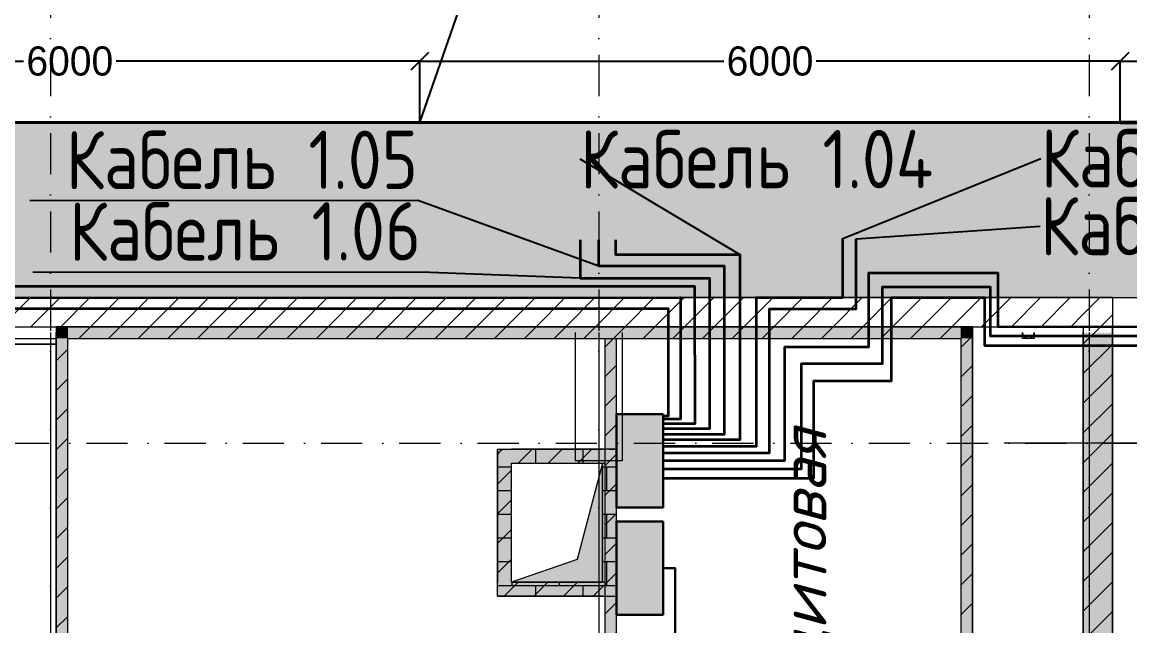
# Model space of a CAD drawing. Header units: millimetres. Extents: x 1499747 to 4230374, y -28481 to 441852.
# Drawn here: x 4023599 to 4033091, y 314547 to 319723 of the extents above; entities that cross this region are included whole.
import ezdxf
from ezdxf import colors
from ezdxf.entities.mleader import LeaderData, LeaderLine
from ezdxf.math import Vec2, Vec3
from ezdxf.xclip import XClip

# ---------------------------------------------------------------- set-up
doc = ezdxf.new("R2010")
doc.units = ezdxf.units.MM
doc.header["$MEASUREMENT"] = 0
doc.header["$XCLIPFRAME"] = 0
for name, pattern in [('CENTER2', [28.575, 19.05, -3.175, 3.175, -3.175]), ('Dot & Dashed', [670.277762, 352.777767, -176.388884, 0, -141.111112]), ('Штрихпунктирная', [670.277762, 352.777767, -176.388884, 0, -141.111112])]:
    doc.linetypes.add(name, pattern=pattern)
doc.layers.add('0_ANNOT_Dimensions', color=7, linetype='Continuous')
doc.layers.add('Чертеж и Рисунок', color=7, linetype='Continuous')
for name, color, linetype, lineweight in [('13 этаж_25_АР 06.03 custom_70_12 этаж_13_Интерьер - Мебель_Ном._пера__1_Ном._пера__1', 1, 'Continuous', 18), ('13 этаж_25_АР 06.03 custom_70_12 этаж_13_Интерьер - Мебель_Ном._пера__8_Ном._пера__8', 8, 'Continuous', 18), ('13 этаж_25_АР 06.03 custom_70__8 hatch_Ном._пера__8_Ном._пера__8', 8, 'Continuous', 18), ('13 этаж_25_АР 06.03 custom_70__Оси_Ном._пера__8_Ном._пера__8', 8, 'Continuous', 18), ('13 этаж_25_АР 06.03 custom_70_Выноски_Ном._пера__1_Ном._пера__1', 1, 'Continuous', 18), ('13 этаж_25_АР 06.03 custom_70_контур_Ном._пера__1_Ном._пера__1', 1, 'Continuous', 18), ('13 этаж_25_АР 06.03 custom_70_мет. конструкции_Ном._пера__5_Ном._пера__5', 5, 'Continuous', 18), ('13 этаж_25_АР 06.03 custom_70_парапет 2_Ном._пера__8_Ном._пера__8', 8, 'Continuous', 18), ('13 этаж_25_АР 06.03 custom_70_Подложк_Ном._пера__1_Ном._пера__1', 1, 'Continuous', 18), ('13 этаж_25_АР 06.03 custom_70_Подложк_Ном._пера__8_Ном._пера__8', 8, 'Continuous', 18), ('13 этаж_25_АР 06.03 custom_70_Стойки_Ном._пера__1_Ном._пера__1', 1, 'Continuous', 18), ('13 этаж_25_АР 06.03 custom_70_Шахты 101_Ном._пера__14_Ном._пера__7', 7, 'Continuous', 18), ('13 этаж_25_АР 06.03 custom_70_Шахты_Ном._пера__7_Ном._пера__7', 7, 'Continuous', 18), ('13 этаж_25_Конструктив - Перекрытия_Ном._пера__1_Ном._пера__7', 7, 'Continuous', 18), ('13 этаж_25_Конструктив - Стены Ненесущие Газоблок_Ном._пера__169_Ном._пера__83', 83, 'Continuous', 18), ('13 этаж_25_Конструктив - Стены Ненесущие Газоблок_Ном._пера__47_Ном._пера__7', 7, 'Continuous', 18), ('13 этаж_25_Конструктив - Стены Ненесущие Газоблок_Ном._пера__74_Ном._пера__255', 255, 'Continuous', 18), ('13 этаж_25_Парапет_Ном._пера__102_Ном._пера__9', 9, 'Continuous', 18), ('13 этаж_25_Парапет_Ном._пера__20_Ном._пера__1', 1, 'Continuous', 18), ('13 этаж_25_Элемент Модели - Оси_Ном._пера__2_Ном._пера__8', 8, 'Continuous', 18), ('Light', 90, 'Continuous', 50), ('Кабель 2x4mm', 200, 'Continuous', 30), ('Кабель 2х10mm', 230, 'Continuous', 30), ('Кабель 2х6 mm', 150, 'Continuous', 30), ('ТП', 250, 'Continuous', 30)]:
    doc.layers.add(name, color=color, linetype=linetype, lineweight=lineweight)
doc.styles.add('ISOCPEUR_4', font='isocpeur.ttf', dxfattribs={"width": 0.85, "height": 250})
doc.styles.add('СГЕНЕРИР_СТИЛЬ_4', font='isocpeui.ttf')
doc.dimstyles.get("Standard").update_dxf_attribs({"dimtxt": 0.18, "dimasz": 0.18, "dimexe": 0.18, "dimexo": 0.0625, "dimgap": 0.09, "dimtad": 0, "dimtih": 1, "dimtoh": 1, "dimdec": 4, "dimzin": 0, "dimdsep": 46, "dimtxsty": 'Standard', "dimcen": 0.09, "dimadec": 0, "dimazin": 0, "dimtfac": 1, "dimtdec": 4, "dimtofl": 0, "dimtmove": 0, "dimatfit": 3, "dimfxl": 1, "dimtolj": 1, "dimtzin": 0, "dimarcsym": 0})
pattern_1 = [(45, (1162404.69, 34264.05), (-127.2792, 127.2792), [])]

# ---------------------------------------------------------------- blocks, each defined once
blk = doc.blocks.new('Чертеж_4_25', base_point=(1186000, 29700))
at = {"layer": '13 этаж_25_АР 06.03 custom_70__8 hatch_Ном._пера__8_Ном._пера__8', "linetype": 'Continuous', "true_color": 0xc7c8ca}
h = blk.add_hatch(dxfattribs=at)
h.set_pattern_fill('ANSI36_0046_0019', color=9, style=0, pattern_type=2)
h.set_pattern_definition([(45, (1023281.01, -133771.585), (42.09495, 154.348152), [198.4375, -39.6875, 0, -39.6875])])
h.paths.add_polyline_path([(1199454.5, 30164.1), (1199704.7, 30164.1), (1199704.7, 45914.1), (1199454.5, 45914.1)])
blk.add_hatch(color=9, dxfattribs=at).paths.add_polyline_path([(1195334.5, 44794.1), (1195119.6, 43966.5), (1194554.5, 43774.1), (1195334.5, 43774.1)])
at = {"layer": '13 этаж_25_АР 06.03 custom_70_Шахты_Ном._пера__7_Ном._пера__7', "linetype": 'Continuous', "true_color": 0xc7c8ca}
h = blk.add_hatch(dxfattribs=at)
h.set_pattern_fill('AR_B816_0046_0019', color=9, style=0, pattern_type=2)
h.set_pattern_definition([(0, (1023281.01, -133771.58), (0, 203.2), []), (90, (1023281.01, -133771.58), (-203.2, 203.2), [203.2, -203.2])])
h.paths.add_polyline_path([(1194434.5, 43654.1), (1195454.5, 43654.1), (1195454.5, 44914.1), (1194434.5, 44914.1)])
h.paths.add_polyline_path([(1194554.5, 43774.1), (1194554.5, 44794.1), (1195334.5, 44794.1), (1195334.5, 43774.1)], flags=0)
at = {"layer": '13 этаж_25_Конструктив - Стены Ненесущие Газоблок_Ном._пера__169_Ном._пера__83', "linetype": 'Continuous', "true_color": 0xc7c8ca}
h = blk.add_hatch(dxfattribs=at)
h.set_pattern_fill('БЛОКИ_БЕТОННЫЕ_ЭФФЕКТИВН_72', color=9, style=0, pattern_type=2)
h.set_pattern_definition(pattern_1)
h.paths.add_polyline_path([(1199454.5, 46214.1), (1184404.7, 46214.1), (1184404.7, 45964.1), (1199454.5, 45964.1)])
h = blk.add_hatch(dxfattribs=at)
h.set_pattern_fill('БЛОКИ_БЕТОННЫЕ_ЭФФЕКТИВН_72', color=9, style=0, pattern_type=2)
h.set_pattern_definition(pattern_1)
h.paths.add_polyline_path([(1199454.5, 45964.1), (1199704.5, 45964.1), (1199704.5, 46214.1)])
h = blk.add_hatch(dxfattribs=at)
h.set_pattern_fill('БЛОКИ_БЕТОННЫЕ_ЭФФЕКТИВН_72', color=9, style=0, pattern_type=2)
h.set_pattern_definition(pattern_1)
h.paths.add_polyline_path([(1199454.5, 46214.1), (1199454.5, 45964.1), (1199704.5, 46214.1)])
at = {"layer": '13 этаж_25_Конструктив - Стены Ненесущие Газоблок_Ном._пера__169_Ном._пера__83', "linetype": 'Continuous'}
h = blk.add_hatch(dxfattribs=at)
h.set_pattern_fill('БЛОКИ_БЕТОННЫЕ_ЭФФЕКТИВН_72', color=256, style=0, pattern_type=2)
h.set_pattern_definition(pattern_1)
h.paths.add_polyline_path([(1190754.7, 45864.1), (1190654.7, 45964.1), (1190654.7, 45864.1)])
h = blk.add_hatch(dxfattribs=at)
h.set_pattern_fill('БЛОКИ_БЕТОННЫЕ_ЭФФЕКТИВН_72', color=256, style=0, pattern_type=2)
h.set_pattern_definition(pattern_1)
h.paths.add_polyline_path([(1190754.7, 45964.1), (1190654.7, 45964.1), (1190754.7, 45864.1)])
at = {"layer": '13 этаж_25_Конструктив - Стены Ненесущие Газоблок_Ном._пера__169_Ном._пера__83', "linetype": 'Continuous', "true_color": 0xc7c8ca}
h = blk.add_hatch(dxfattribs=at)
h.set_pattern_fill('БЛОКИ_БЕТОННЫЕ_ЭФФЕКТИВН_72', color=9, style=0, pattern_type=2)
h.set_pattern_definition(pattern_1)
h.paths.add_polyline_path([(1190754.7, 45864.1), (1198404.5, 45864.1), (1198404.5, 45964.1), (1190754.7, 45964.1)])
h = blk.add_hatch(dxfattribs=at)
h.set_pattern_fill('БЛОКИ_БЕТОННЫЕ_ЭФФЕКТИВН_72', color=9, style=0, pattern_type=2)
h.set_pattern_definition(pattern_1)
h.paths.add_polyline_path([(1198404.5, 45864.1), (1198504.5, 45864.1), (1198504.5, 45964.1)])
at = {"layer": '13 этаж_25_Конструктив - Стены Ненесущие Газоблок_Ном._пера__169_Ном._пера__83', "linetype": 'Continuous'}
h = blk.add_hatch(dxfattribs=at)
h.set_pattern_fill('БЛОКИ_БЕТОННЫЕ_ЭФФЕКТИВН_72', color=256, style=0, pattern_type=2)
h.set_pattern_definition(pattern_1)
h.paths.add_polyline_path([(1198404.5, 45864.1), (1198504.5, 45964.1), (1198404.5, 45964.1)])
at = {"layer": '13 этаж_25_Конструктив - Стены Ненесущие Газоблок_Ном._пера__169_Ном._пера__83', "linetype": 'Continuous', "true_color": 0xc7c8ca}
h = blk.add_hatch(dxfattribs=at)
h.set_pattern_fill('БЛОКИ_БЕТОННЫЕ_ЭФФЕКТИВН_72', color=9, style=0, pattern_type=2)
h.set_pattern_definition(pattern_1)
h.paths.add_polyline_path([(1199704.5, 30164), (1199704.5, 45964.1), (1199454.5, 45964.1), (1199454.5, 30164)])
h = blk.add_hatch(dxfattribs=at)
h.set_pattern_fill('БЛОКИ_БЕТОННЫЕ_ЭФФЕКТИВН_72', color=9, style=0, pattern_type=2)
h.set_pattern_definition(pattern_1)
h.paths.add_polyline_path([(1190754.7, 40164.1), (1190754.7, 45864.1), (1190654.7, 45864.1), (1190654.7, 40164.1)])
h = blk.add_hatch(dxfattribs=at)
h.set_pattern_fill('БЛОКИ_БЕТОННЫЕ_ЭФФЕКТИВН_72', color=9, style=0, pattern_type=2)
h.set_pattern_definition(pattern_1)
h.paths.add_polyline_path([(1195454.5, 40064.1), (1195454.5, 45864.1), (1195354.5, 45864.1), (1195354.5, 40064.1)])
h = blk.add_hatch(dxfattribs=at)
h.set_pattern_fill('БЛОКИ_БЕТОННЫЕ_ЭФФЕКТИВН_72', color=9, style=0, pattern_type=2)
h.set_pattern_definition(pattern_1)
h.paths.add_polyline_path([(1198404.5, 45864.1), (1198404.5, 40164.1), (1198504.5, 40164.1), (1198504.5, 45864.1)])
h = blk.add_hatch(dxfattribs=at)
h.set_pattern_fill('БЛОКИ_БЕТОННЫЕ_ЭФФЕКТИВН_72', color=9, style=0, pattern_type=2)
h.set_pattern_definition(pattern_1)
h.paths.add_polyline_path([(1194434.5, 44914.1), (1194554.5, 44794.1), (1194554.5, 44914.1)])
h = blk.add_hatch(dxfattribs=at)
h.set_pattern_fill('БЛОКИ_БЕТОННЫЕ_ЭФФЕКТИВН_72', color=9, style=0, pattern_type=2)
h.set_pattern_definition(pattern_1)
h.paths.add_polyline_path([(1194434.5, 44794.1), (1194554.5, 44794.1), (1194434.5, 44914.1)])
h = blk.add_hatch(dxfattribs=at)
h.set_pattern_fill('БЛОКИ_БЕТОННЫЕ_ЭФФЕКТИВН_72', color=9, style=0, pattern_type=2)
h.set_pattern_definition(pattern_1)
h.paths.add_polyline_path([(1194554.5, 44794.1), (1195354.5, 44794.1), (1195354.5, 44914.1), (1194554.5, 44914.1)])
h = blk.add_hatch(dxfattribs=at)
h.set_pattern_fill('БЛОКИ_БЕТОННЫЕ_ЭФФЕКТИВН_72', color=9, style=0, pattern_type=2)
h.set_pattern_definition(pattern_1)
h.paths.add_polyline_path([(1194434.5, 44794.1), (1194434.5, 43774.1), (1194554.5, 43774.1), (1194554.5, 44794.1)])
at = {"layer": '13 этаж_25_Конструктив - Стены Ненесущие Газоблок_Ном._пера__169_Ном._пера__83', "linetype": 'Continuous'}
h = blk.add_hatch(dxfattribs=at)
h.set_pattern_fill('БЛОКИ_БЕТОННЫЕ_ЭФФЕКТИВН_72', color=256, style=0, pattern_type=2)
h.set_pattern_definition(pattern_1)
h.paths.add_polyline_path([(1194554.5, 43774.1), (1194434.5, 43774.1), (1194434.5, 43654.1)])
at = {"layer": '13 этаж_25_Конструктив - Стены Ненесущие Газоблок_Ном._пера__169_Ном._пера__83', "linetype": 'Continuous', "true_color": 0xc7c8ca}
h = blk.add_hatch(dxfattribs=at)
h.set_pattern_fill('БЛОКИ_БЕТОННЫЕ_ЭФФЕКТИВН_72', color=9, style=0, pattern_type=2)
h.set_pattern_definition(pattern_1)
h.paths.add_polyline_path([(1194554.5, 43774.1), (1194434.5, 43654.1), (1194554.5, 43654.1)])
h = blk.add_hatch(dxfattribs=at)
h.set_pattern_fill('БЛОКИ_БЕТОННЫЕ_ЭФФЕКТИВН_72', color=9, style=0, pattern_type=2)
h.set_pattern_definition(pattern_1)
h.paths.add_polyline_path([(1194554.5, 43654.1), (1195354.5, 43654.1), (1195354.5, 43774.1), (1194554.5, 43774.1)])
at = {"layer": '13 этаж_25_Конструктив - Стены Ненесущие Газоблок_Ном._пера__74_Ном._пера__255', "linetype": 'Continuous', "true_color": 0xc7c8ca}
for points in [[(1190754.7, 45864.1), (1190654.7, 45964.1), (1190654.7, 45864.1)], [(1190754.7, 45964.1), (1190654.7, 45964.1), (1190754.7, 45864.1)], [(1190754.7, 45864.1), (1198404.5, 45864.1), (1198404.5, 45964.1), (1190754.7, 45964.1)], [(1198404.5, 45864.1), (1198504.5, 45864.1), (1198504.5, 45964.1)], [(1198404.5, 45864.1), (1198504.5, 45964.1), (1198404.5, 45964.1)], [(1190754.7, 40164.1), (1190754.7, 45864.1), (1190654.7, 45864.1), (1190654.7, 40164.1)], [(1195454.5, 40064.1), (1195454.5, 45864.1), (1195354.5, 45864.1), (1195354.5, 40064.1)], [(1198404.5, 45864.1), (1198404.5, 40164.1), (1198504.5, 40164.1), (1198504.5, 45864.1)], [(1194434.5, 44914.1), (1194554.5, 44794.1), (1194554.5, 44914.1)], [(1194434.5, 44794.1), (1194554.5, 44794.1), (1194434.5, 44914.1)], [(1194554.5, 44794.1), (1195354.5, 44794.1), (1195354.5, 44914.1), (1194554.5, 44914.1)], [(1194434.5, 44794.1), (1194434.5, 43774.1), (1194554.5, 43774.1), (1194554.5, 44794.1)], [(1194554.5, 43774.1), (1194434.5, 43774.1), (1194434.5, 43654.1)], [(1194554.5, 43774.1), (1194434.5, 43654.1), (1194554.5, 43654.1)], [(1194554.5, 43654.1), (1195354.5, 43654.1), (1195354.5, 43774.1), (1194554.5, 43774.1)]]:
    blk.add_hatch(color=9, dxfattribs=at).paths.add_polyline_path(points)
at = {"layer": '13 этаж_25_Парапет_Ном._пера__102_Ном._пера__9', "linetype": 'Continuous', "true_color": 0xc7c8ca}
blk.add_hatch(color=9, dxfattribs=at).paths.add_polyline_path([(1185903.5, 47714.1), (1185903.5, 46214.1), (1214604.6, 46214.1), (1214604.6, 47714.1)])
at = {"layer": '13 этаж_25_АР 06.03 custom_70_12 этаж_13_Интерьер - Мебель_Ном._пера__1_Ном._пера__1', "color": 9, "linetype": 'Continuous', "true_color": 0xc7c8ca, "flags": 128}
blk.add_lwpolyline([(1195504.7, 45914.1), (1195504.7, 44814.1), (1195104.7, 44814.1), (1195104.7, 45914.1)], dxfattribs=at)
at = {"layer": '13 этаж_25_АР 06.03 custom_70_12 этаж_13_Интерьер - Мебель_Ном._пера__8_Ном._пера__8', "color": 9, "linetype": 'Continuous', "true_color": 0xc7c8ca, "flags": 128}
blk.add_lwpolyline([(1195504.7, 45914.1), (1195504.7, 44814.1), (1195104.7, 44814.1), (1195104.7, 45914.1)], dxfattribs=at)
at = {"layer": '13 этаж_25_АР 06.03 custom_70__Оси_Ном._пера__8_Ном._пера__8', "color": 9, "linetype": 'CENTER2', "true_color": 0xc7c8ca}
for p, q in [((1190604.7, 45914.1), (1190604.7, 30164.1)), ((1195304.7, 45914.1), (1195304.7, 30164.1)), ((1199504.7, 45914.1), (1199504.7, 30164.1)), ((1214204.7, 44964.1), (1198773.7, 44964.1))]:
    blk.add_line(p, q, dxfattribs=at)
at = {"layer": '13 этаж_25_АР 06.03 custom_70_контур_Ном._пера__1_Ном._пера__1', "color": 9, "linetype": 'Continuous', "true_color": 0xc7c8ca, "flags": 128}
for points in [[(1190654.7, 40064.1), (1190654.7, 45914.1)], [(1193424.5, 40164.1), (1190754.7, 40164.1), (1190754.7, 45864.1), (1195354.5, 45864.1), (1195354.5, 40164.1)], [(1195454.5, 40164.1), (1195454.5, 40804.1), (1195454.5, 45864.1), (1198404.5, 45864.1), (1198404.5, 40164.1)], [(1198504.5, 45914.1), (1198504.5, 40064.1)]]:
    blk.add_lwpolyline(points, dxfattribs=at)
at = {"layer": '13 этаж_25_АР 06.03 custom_70_мет. конструкции_Ном._пера__5_Ном._пера__5', "color": 9, "linetype": 'Continuous', "true_color": 0xc7c8ca, "flags": 128}
blk.add_lwpolyline([(1187454.7, 45864.1), (1190654.7, 45864.1)], dxfattribs=at)
blk.add_lwpolyline([(1190654.7, 45814.1), (1187504.7, 45814.1)], close=True, dxfattribs=at)
at = {"layer": '13 этаж_25_АР 06.03 custom_70_парапет 2_Ном._пера__8_Ном._пера__8', "color": 9, "linetype": 'Continuous', "true_color": 0xc7c8ca, "flags": 128}
for points in [[(1199704.5, 30164.1), (1199454.5, 30164.1), (1199454.5, 45914.1)], [(1199704.7, 45914.1), (1199704.7, 30564.1), (1199704.4, 30564.1)]]:
    blk.add_lwpolyline(points, dxfattribs=at)
at = {"layer": '13 этаж_25_АР 06.03 custom_70_Подложк_Ном._пера__1_Ном._пера__1', "color": 9, "linetype": 'Continuous', "true_color": 0xc7c8ca, "flags": 128}
for points in [[(1190754.7, 45864.1), (1195454.5, 45864.1)], [(1195604.5, 45864.1), (1198404.5, 45864.1)], [(1198504.5, 45864.1), (1198504.5, 45914.1)]]:
    blk.add_lwpolyline(points, dxfattribs=at)
at = {"layer": '13 этаж_25_АР 06.03 custom_70_Подложк_Ном._пера__1_Ном._пера__1', "color": 9, "linetype": 'Continuous', "true_color": 0xc7c8ca}
blk.add_arc((1198984.5, 45914.1), 50, 180, 0, dxfattribs=at)
at = {"layer": '13 этаж_25_АР 06.03 custom_70_Подложк_Ном._пера__8_Ном._пера__8', "color": 9, "linetype": 'Continuous', "true_color": 0xc7c8ca, "flags": 128}
blk.add_lwpolyline([(1199034.5, 45914.1), (1199034.5, 45864.1), (1198934.5, 45864.1), (1198934.5, 45914.1)], dxfattribs=at)
at = {"layer": '13 этаж_25_АР 06.03 custom_70_Стойки_Ном._пера__1_Ном._пера__1', "color": 9, "linetype": 'Continuous', "true_color": 0xc7c8ca, "flags": 128}
for points in [[(1195394.5, 44914.1), (1195404.5, 44914.1), (1195454.5, 44914.1), (1195334.5, 44914.1)], [(1195334.5, 43654.1), (1195454.5, 43654.1), (1195454.5, 44914.1)], [(1195394.5, 44914.1), (1195404.5, 44914.1), (1195454.5, 44914.1), (1195334.5, 44914.1)], [(1195334.5, 44794.1), (1195334.5, 43774.1)]]:
    blk.add_lwpolyline(points, dxfattribs=at)
at = {"layer": '13 этаж_25_АР 06.03 custom_70_Шахты 101_Ном._пера__14_Ном._пера__7', "color": 9, "linetype": 'Continuous', "true_color": 0xc7c8ca, "flags": 128}
blk.add_lwpolyline([(1194554.5, 43774.1), (1195334.5, 43774.1), (1195334.5, 44794.1), (1195119.6, 43966.5), (1194554.5, 43774.1), (1194554.5, 44794.1), (1195334.5, 44794.1)], dxfattribs=at)
at = {"layer": '13 этаж_25_АР 06.03 custom_70_Шахты_Ном._пера__7_Ном._пера__7', "color": 9, "linetype": 'Continuous', "true_color": 0xc7c8ca, "flags": 128}
for points in [[(1195334.5, 43654.1), (1194434.5, 43654.1), (1194434.5, 44914.1), (1195334.5, 44914.1)], [(1195334.5, 43654.1), (1194434.5, 43654.1), (1194434.5, 44914.1), (1195334.5, 44914.1)], [(1195334.5, 43654.1), (1195454.5, 43654.1), (1195454.5, 44914.1)], [(1195334.5, 43774.1), (1194554.5, 43774.1), (1194554.5, 44794.1), (1195334.5, 44794.1)], [(1195334.5, 43774.1), (1194554.5, 43774.1), (1194554.5, 44794.1), (1195334.5, 44794.1)], [(1195334.5, 44794.1), (1195334.5, 43774.1)]]:
    blk.add_lwpolyline(points, dxfattribs=at)
at = {"layer": '13 этаж_25_Конструктив - Перекрытия_Ном._пера__1_Ном._пера__7', "linetype": 'Continuous', "flags": 128}
blk.add_lwpolyline([(1169569.7, 32064.1), (1169569.7, 47364.1), (1181404.7, 47364.1), (1181404.7, 46214.1), (1199704.5, 46214.1), (1199704.5, 29914), (1190354.6, 29914), (1180954.5, 29914), (1180954.5, 32064.1)], close=True, dxfattribs=at)
at = {"layer": '13 этаж_25_Конструктив - Стены Ненесущие Газоблок_Ном._пера__47_Ном._пера__7', "color": 9, "linetype": 'Continuous', "true_color": 0xc7c8ca, "flags": 128}
for points in [[(1199704.5, 46214.1), (1184404.7, 46214.1)], [(1199704.5, 46214.1), (1199704.5, 45964.1)], [(1184404.7, 45964.1), (1199454.5, 45964.1)], [(1190654.7, 45964.1), (1190654.7, 45864.1)], [(1198504.5, 45964.1), (1190654.7, 45964.1)], [(1198504.5, 45964.1), (1198504.5, 45864.1)], [(1199454.5, 45964.1), (1199454.5, 30164)], [(1199704.5, 30164), (1199704.5, 45964.1)], [(1190654.7, 45864.1), (1190654.7, 40164.1)], [(1190754.7, 45864.1), (1195354.5, 45864.1)], [(1190754.7, 40164.1), (1190754.7, 45864.1)], [(1195354.5, 45864.1), (1195354.5, 44914.1)], [(1195454.5, 40164.1), (1195454.5, 45864.1)], [(1195454.5, 45864.1), (1198404.5, 45864.1)], [(1198404.5, 45864.1), (1198404.5, 40704.1)], [(1198504.5, 40164.1), (1198504.5, 45864.1)], [(1194434.5, 44914.1), (1194554.5, 44914.1)], [(1194434.5, 44914.1), (1194434.5, 43774.1)], [(1195354.5, 44914.1), (1194554.5, 44914.1)], [(1194554.5, 43774.1), (1194554.5, 44794.1)], [(1194554.5, 44794.1), (1195354.5, 44794.1)], [(1195354.5, 44794.1), (1195354.5, 43774.1)], [(1194434.5, 43654.1), (1194434.5, 43774.1)], [(1195354.5, 43774.1), (1194554.5, 43774.1)], [(1194434.5, 43654.1), (1195354.5, 43654.1)], [(1195354.5, 43654.1), (1195354.5, 40164.1)]]:
    blk.add_lwpolyline(points, dxfattribs=at)
at = {"layer": '13 этаж_25_Парапет_Ном._пера__20_Ном._пера__1', "color": 9, "linetype": 'Continuous', "true_color": 0xc7c8ca}
for p, q in [((1185903.5, 47714.1), (1214604.6, 47714.1)), ((1185903.5, 46214.1), (1214604.6, 46214.1))]:
    blk.add_line(p, q, dxfattribs=at)
at = {"layer": '13 этаж_25_Парапет_Ном._пера__20_Ном._пера__1', "color": 9, "linetype": 'Dot & Dashed', "true_color": 0xc7c8ca}
blk.add_line((1185903.5, 46214.1), (1214604.6, 46214.1), dxfattribs=at)
at = {"layer": '13 этаж_25_Элемент Модели - Оси_Ном._пера__2_Ном._пера__8', "linetype": 'Штрихпунктирная'}
for p, q in [((1190604.7, 48964.1), (1190604.7, 14064.1)), ((1195304.7, 48964.1), (1195304.7, 14064.1)), ((1199504.7, 48964.1), (1199504.7, 14064.1)), ((1159404.7, 45964.1), (1216204.7, 45964.1)), ((1159404.7, 44964.1), (1216204.7, 44964.1))]:
    blk.add_line(p, q, dxfattribs=at)
at = {"layer": '13 этаж_25_АР 06.03 custom_70_Выноски_Ном._пера__1_Ном._пера__1', "color": 9, "linetype": 'Continuous', "true_color": 0xc7c8ca, "insert": (1196854, 41055.1), "char_height": 400, "attachment_point": 1, "rotation": 90, "style": 'СГЕНЕРИР_СТИЛЬ_4'}
blk.add_mtext('\\A1;{\\pql;\\fISOCPEUR|b0|i1|c204|p0;\\W1.000000;Электрощитовая}', dxfattribs=at)
blk = doc.blocks.new('_Oblique')
at = {"color": 0, "linetype": 'ByBlock', "lineweight": -2}
blk.add_line((-0.5, -0.5), (0.5, 0.5), dxfattribs=at)
blk = doc.blocks.new('*D886')
at = {"layer": '0_ANNOT_Dimensions', "color": 0, "lineweight": -2, "transparency": 16777216}
for p, q in [((4033007.2, 318862.1), (4033007.2, 319388.9)), ((4033007.2, 319388.7), (4033965.7, 319388.7)), ((4035841.1, 319388.7), (4034882.6, 319388.7)), ((4035841.1, 318862.1), (4035841.1, 319388.9))]:
    blk.add_line(p, q, dxfattribs=at)
at = {"layer": 'Defpoints', "color": 0, "lineweight": 30, "transparency": 16777216}
for p in [(4035841.1, 319388.7), (4033007.2, 318862), (4035841.1, 318862)]:
    blk.add_point(p, dxfattribs=at)
at = {"layer": '0_ANNOT_Dimensions', "color": 0, "lineweight": -2, "transparency": 16777216, "xscale": 150, "yscale": 150, "zscale": 150, "rotation": 180}
blk.add_blockref('_Oblique', (4033007.2, 319388.7), dxfattribs=at)
at = {"layer": '0_ANNOT_Dimensions', "color": 0, "lineweight": -2, "transparency": 16777216, "xscale": 150, "yscale": 150, "zscale": 150}
blk.add_blockref('_Oblique', (4035841.1, 319388.7), dxfattribs=at)
at = {"layer": '0_ANNOT_Dimensions', "color": 0, "lineweight": 25, "transparency": 16777216, "insert": (4034424.2, 319388.7), "char_height": 250, "attachment_point": 5}
blk.add_mtext('\\A1;2834', dxfattribs=at)
blk = doc.blocks.new('*D798')
at = {"layer": '0_ANNOT_Dimensions', "color": 0, "lineweight": -2, "transparency": 16777216}
for p, q in [((4021007.2, 318862.1), (4021007.2, 319388.7)), ((4021007.2, 319388.6), (4023611.3, 319388.6)), ((4027007.2, 319388.6), (4024403.1, 319388.6)), ((4027007.2, 318862.1), (4027007.2, 319388.7))]:
    blk.add_line(p, q, dxfattribs=at)
at = {"layer": 'Defpoints', "color": 0, "lineweight": 30, "transparency": 16777216}
for p in [(4027007.2, 319388.6), (4021007.2, 318862), (4027007.2, 318862)]:
    blk.add_point(p, dxfattribs=at)
at = {"layer": '0_ANNOT_Dimensions', "color": 0, "lineweight": -2, "transparency": 16777216, "xscale": 150, "yscale": 150, "zscale": 150, "rotation": 180}
blk.add_blockref('_Oblique', (4021007.2, 319388.6), dxfattribs=at)
at = {"layer": '0_ANNOT_Dimensions', "color": 0, "lineweight": -2, "transparency": 16777216, "xscale": 150, "yscale": 150, "zscale": 150}
blk.add_blockref('_Oblique', (4027007.2, 319388.6), dxfattribs=at)
at = {"layer": '0_ANNOT_Dimensions', "color": 0, "lineweight": 25, "transparency": 16777216, "insert": (4024007.2, 319388.6), "char_height": 250, "attachment_point": 5}
blk.add_mtext('\\A1;6000', dxfattribs=at)
blk = doc.blocks.new('*D800')
at = {"layer": '0_ANNOT_Dimensions', "color": 0, "lineweight": -2, "transparency": 16777216}
for p, q in [((4027007.2, 318862.1), (4027007.2, 319388.7)), ((4027007.2, 319388.6), (4029611.3, 319388.6)), ((4033007.2, 319388.6), (4030403.1, 319388.6)), ((4033007.2, 318862.1), (4033007.2, 319388.7))]:
    blk.add_line(p, q, dxfattribs=at)
at = {"layer": 'Defpoints', "color": 0, "lineweight": 30, "transparency": 16777216}
for p in [(4033007.2, 319388.6), (4027007.2, 318862), (4033007.2, 318862)]:
    blk.add_point(p, dxfattribs=at)
at = {"layer": '0_ANNOT_Dimensions', "color": 0, "lineweight": -2, "transparency": 16777216, "xscale": 150, "yscale": 150, "zscale": 150, "rotation": 180}
blk.add_blockref('_Oblique', (4027007.2, 319388.6), dxfattribs=at)
at = {"layer": '0_ANNOT_Dimensions', "color": 0, "lineweight": -2, "transparency": 16777216, "xscale": 150, "yscale": 150, "zscale": 150}
blk.add_blockref('_Oblique', (4033007.2, 319388.6), dxfattribs=at)
at = {"layer": '0_ANNOT_Dimensions', "color": 0, "lineweight": 25, "transparency": 16777216, "insert": (4030007.2, 319388.6), "char_height": 250, "attachment_point": 5}
blk.add_mtext('\\A1;6000', dxfattribs=at)

msp = doc.modelspace()

# ---------------------------------------------------------------- block references
at = {"layer": 'Чертеж и Рисунок', "linetype": 'Continuous'}
ref = msp.add_blockref('Чертеж_4_25', (4019236.496, 300847.94317), dxfattribs=at)
XClip(ref).set_block_clipping_path([(1144000, 0), (1228000, 59400.0000000006)])

# ---------------------------------------------------------------- next in the draw order: hatches: boundary and pattern name
at = {"layer": 'Кабель 2x4mm', "lineweight": 30, "true_color": 0x105689}
h = msp.add_hatch(color=146, dxfattribs=at)
h.dxf.hatch_style = 1
h.paths.add_polyline_path([(4028477.24576, 317821.91672, 1), (4028266.14089, 317821.91672, 1)])
h = msp.add_hatch(color=146, dxfattribs=at)
h.dxf.hatch_style = 1
h.paths.add_polyline_path([(4028650.83163, 317828.34644, 1), (4028439.72676, 317828.34644, 1)])
h = msp.add_hatch(color=146, dxfattribs=at)
h.dxf.hatch_style = 1
h.paths.add_polyline_path([(4028822.31701, 317832.3687, 1), (4028611.21214, 317832.3687, 1)])
h = msp.add_hatch(color=146, dxfattribs=at)
h.dxf.hatch_style = 1
h.paths.add_polyline_path([(4030712.47582, 317847.26613, 1), (4030501.37095, 317847.26613, 1)])
h = msp.add_hatch(color=146, dxfattribs=at)
h.dxf.hatch_style = 1
h.paths.add_polyline_path([(4030893.18399, 317843.28146, 1), (4030682.07912, 317843.28146, 1)])
at = {"layer": 'Кабель 2х6 mm', "lineweight": 30, "true_color": 0x000000}
h = msp.add_hatch(dxfattribs=at)
h.set_pattern_fill('ANSI31', color=18)
h.set_pattern_definition([(45, (1636328.49954, 166604.92049), (-0.088388347648, 0.088388347648), [])])
h.paths.add_polyline_path([(4029091.04271, 315442.24094), (4028691.04271, 315442.24094), (4028691.04271, 314642.24094), (4029091.04271, 314642.24094)])
h.paths.add_polyline_path([(4029091.04271, 316361.99686), (4028691.04271, 316361.99686), (4028691.04271, 315561.99686), (4029091.04271, 315561.99686)])

# ---------------------------------------------------------------- next in the draw order: linework, layer by layer
at = {"layer": 'Light', "color": 18, "lineweight": 30, "true_color": 0x000000}
msp.add_lwpolyline([(4029091.04271, 315042.24094), (4029194.51415, 315042.24094), (4029194.51415, 311119.92398), (4032632.17034, 311119.92398), (4032632.17034, 309037.29593), (4023578.60608, 309037.29593), (4023578.60608, 301533.25895), (4018696.30374, 301533.25895), (4018696.30374, 302046.90029), (4018086.61703, 302046.90029), (4018086.61703, 301711.99394)], dxfattribs=at)
at = {"layer": 'Кабель 2x4mm', "lineweight": 35}
for points in [[(4029091.04271, 316191.0886), (4029618.61069, 316191.0886), (4029618.61069, 317629.73915), (4028541.18613, 317629.73915), (4028541.18613, 317856.20464)], [(4029091.04271, 316145.67765), (4029750.25937, 316145.67765), (4029750.25937, 317729.04876), (4028687.18232, 317729.04876), (4028687.18232, 317856.20464)]]:
    msp.add_lwpolyline(points, dxfattribs=at)
at = {"layer": 'Кабель 2x4mm', "color": 30, "lineweight": 35, "true_color": 0xf26722}
msp.add_lwpolyline([(4029091.04271, 316088.31714), (4029890.5411, 316088.31714), (4029890.5411, 317361.99394), (4030630.81943, 317361.99394), (4030630.81943, 317869.2715)], dxfattribs=at)
at = {"layer": 'Кабель 2х10mm', "lineweight": 35}
msp.add_lwpolyline([(4029091.04271, 316029.50898), (4030003.61922, 316029.50898), (4030003.61922, 317263.94575), (4030744.06816, 317263.94575), (4030744.06816, 317864.96197)], dxfattribs=at)
at = {"layer": 'Кабель 2х6 mm', "lineweight": 35}
for points in [[(4014203.40767, 319257.39474), (4014203.40767, 318617.67534), (4014845.84569, 318617.67534), (4014845.84569, 317360.58429), (4029240.56282, 317363.46677), (4029240.56282, 316320.21852), (4029091.04271, 316320.21852)], [(4029091.04271, 316281.10515), (4029365.45733, 316281.10515), (4029361.67309, 317457.12537), (4014970.82727, 317457.12537), (4014970.82727, 318742.63416), (4014311.86993, 318742.63416), (4014311.86993, 319257.39474)], [(4029091.04271, 316346.63466), (4029136.2676, 316346.63466), (4029136.2676, 317264.72927), (4014697.33398, 317264.72927), (4014697.33398, 318512.02553), (4007458.66195, 318512.02553), (4007458.66195, 318860.66226)], [(4029091.04271, 315814.5535), (4030381.67151, 315814.5535), (4030381.67151, 316649.11629), (4031048.28353, 316649.11629), (4031048.28353, 317362.02553), (4031845.3742, 317362.02553), (4031845.3742, 316951.48251), (4042565.71921, 316951.48251), (4042565.71921, 317361.99889), (4047841.10795, 317361.99889), (4047841.10774, 318861.99394)], [(4028381.14053, 317856.20464), (4028381.14053, 317527.67298), (4029487.77509, 317527.67298), (4029487.77509, 316235.30372), (4029091.04271, 316235.30372)], [(4047482.34416, 317686.47982), (4047482.34416, 317464.15925), (4042499.35173, 317441.05888), (4042499.35173, 317031.34438), (4031897.94818, 317031.34438), (4031897.94818, 317450.33301), (4030967.90219, 317450.33301), (4030967.90219, 316792.41036), (4030275.28522, 316792.41036), (4030275.28522, 315890.58269), (4029091.04271, 315890.58269)], [(4029091.04271, 315965.26183), (4030133.43684, 315965.26183), (4030133.43684, 316939.94492), (4030854.19169, 316939.94492), (4030854.19169, 317572.38549), (4031958.99877, 317572.38549), (4031958.99877, 317110.86581), (4042440.94967, 317113.12206), (4042440.94967, 317554.4832), (4047280.78159, 317554.4832), (4047280.78159, 317684.36153)]]:
    msp.add_lwpolyline(points, dxfattribs=at)
at = {"layer": 'Кабель 2х6 mm', "color": 116, "lineweight": 40, "true_color": 0x136734}
msp.add_lwpolyline([(4021007.20774, 318861.99394), (4027007.20774, 318861.99394)], dxfattribs=at)
at = {"layer": 'Кабель 2х6 mm', "color": 11, "lineweight": 40, "true_color": 0xf27172}
msp.add_lwpolyline([(4027007.20774, 318861.99394), (4033007.20774, 318861.99394)], dxfattribs=at)
at = {"layer": 'Кабель 2х6 mm', "color": 244, "lineweight": 50, "true_color": 0x991b1e}
msp.add_lwpolyline([(4035841.10774, 318861.99394), (4033007.20774, 318861.99394)], dxfattribs=at)
at = {"layer": 'Кабель 2х6 mm', "color": 18, "lineweight": 30, "true_color": 0x000000}
for points in [[(4029091.04271, 316361.99686), (4028691.04271, 316361.99686), (4028691.04271, 315561.99686), (4029091.04271, 315561.99686)], [(4029091.04271, 315442.24094), (4028691.04271, 315442.24094), (4028691.04271, 314642.24094), (4029091.04271, 314642.24094)]]:
    msp.add_lwpolyline(points, close=True, dxfattribs=at)

# ---------------------------------------------------------------- next in the draw order: dimensions: what is measured, and where the dimension line sits
at = {"layer": '0_ANNOT_Dimensions', "lineweight": 25}
for base, p1, p2, picture, middle in [((4027007.20774, 319388.56511), (4021007.20774, 318861.99394), (4027007.20774, 318861.99394), '*D798', (4024007.20774, 319388.56511)), ((4033007.20774, 319388.56511), (4027007.20774, 318861.99394), (4033007.20774, 318861.99394), '*D800', (4030007.20774, 319388.56511)), ((4035841.10774, 319388.74511), (4033007.20774, 318861.99394), (4035841.10774, 318861.99394), '*D886', (4034424.15774, 319388.74511))]:
    dim = msp.add_linear_dim(base=base, p1=p1, p2=p2, dimstyle='Standard', override={"dimtxt": 250, "dimasz": 150, "dimdec": 0, "dimblk1": 'Oblique', "dimblk2": 'Oblique', "dimsah": 1}, dxfattribs=at)
    dim.commit()
    dim.dimension.update_dxf_attribs({"geometry": picture, "text_midpoint": middle})

# ---------------------------------------------------------------- next in the draw order: leaders
at = {"layer": 'ТП', "lineweight": 30}
ml = msp.add_multileader_mtext('Standard', dxfattribs=at)
ml.set_content('(Коннектор питания)', color=256, style='ISOCPEUR_4')
ml.set_leader_properties()
ml.build(insert=Vec2(0, 0))
ml.multileader.update_dxf_attribs({"text_right_attachment_type": 6, "dogleg_length": 0.00000000013, "arrow_head_size": 0.18})
ctx = ml.context
ctx.base_point, ctx.char_height, ctx.arrow_head_size, ctx.landing_gap_size, ctx.plane_origin = Vec3(4028296.42171, 322585.40911), 500, 0.18, 0.09, Vec3(4025171.39526, 328422.04456)
ctx.right_attachment, ctx.text_align_type = 6, 2
notes = []
notes.append((ctx, [(0, (1, 1, 0), (4028296.42171, 322585.40911), (1, 0), 0.00000000013, [(0, [(4027007.20774, 318861.99394)], 0, [])])]))
ctx.mtext.insert, ctx.mtext.alignment, ctx.mtext.flow_direction = Vec3(4033821.51171, 322910.40911), 3, 5
ml = msp.add_multileader_mtext('Standard', dxfattribs=at)
ml.set_content('Кабель 1.05', color=256, style='ISOCPEUR_4')
ml.set_leader_properties()
ml.build(insert=Vec2(0, 0))
ml.multileader.update_dxf_attribs({"text_right_attachment_type": 6, "dogleg_length": 0.36, "arrow_head_size": 0.18})
ctx = ml.context
ctx.base_point, ctx.char_height, ctx.arrow_head_size, ctx.landing_gap_size, ctx.plane_origin, ctx.plane_x_axis, ctx.plane_y_axis = Vec3(4024015.01171, 318541.17646), 500, 0.18, 0.09, Vec3(4043599.76481, 316701.98427), Vec3(0.9999997664, 0.0006834744), Vec3(-0.0006834744, 0.9999997664)
ctx.right_attachment, ctx.text_align_type = 6, 2
notes.append((ctx, [(1, (1, 1, 0), (4026990.43023, 318193.21), (-0.9999997664, -0.0006834744), 0.00000000013, [(0, [(4028541.18613, 317629.73915)], 0, [])])]))
ctx.mtext.insert, ctx.mtext.text_direction, ctx.mtext.rotation, ctx.mtext.width, ctx.mtext.alignment, ctx.mtext.flow_direction = Vec3(4026989.93014, 318793.2098), Vec3(0.9999997664, 0.0006834744), 0.0006834744, 3333.2408404, 3, 5
ml = msp.add_multileader_mtext('Standard', dxfattribs=at)
ml.set_content('Кабель 1.04', color=256, style='ISOCPEUR_4')
ml.set_leader_properties()
ml.build(insert=Vec2(0, 0))
ml.multileader.update_dxf_attribs({"text_right_attachment_type": 6, "dogleg_length": 0.36, "arrow_head_size": 0.18})
ctx = ml.context
ctx.base_point, ctx.char_height, ctx.arrow_head_size, ctx.landing_gap_size, ctx.plane_origin, ctx.plane_x_axis, ctx.plane_y_axis = Vec3(4028379.47407, 318547.21335), 500, 0.18, 0.09, Vec3(4040834.21012, 317131.29929), Vec3(0.9999997664, 0.0006834744), Vec3(-0.0006834744, 0.9999997664)
ctx.right_attachment = 6
notes.append((ctx, [(0, (1, 1, 0), (4028379.47407, 318547.21335), (0.9999997664, 0.0006834744), 0.00000000013, [(0, [(4029750.25937, 317729.04876)], 0, [])])]))
ctx.mtext.insert, ctx.mtext.text_direction, ctx.mtext.rotation, ctx.mtext.width, ctx.mtext.flow_direction = Vec3(4028379.3932, 318797.21335), Vec3(0.9999997664, 0.0006834744), 0.0006834744, 3333.2408404, 5
ml = msp.add_multileader_mtext('Standard', dxfattribs=at)
ml.set_content('Кабель АС', color=256, style='ISOCPEUR_4')
ml.set_leader_properties()
ml.build(insert=Vec2(0, 0))
ml.multileader.update_dxf_attribs({"text_right_attachment_type": 6, "dogleg_length": 0.36, "arrow_head_size": 0.18})
ctx = ml.context
ctx.base_point, ctx.char_height, ctx.arrow_head_size, ctx.landing_gap_size, ctx.plane_origin, ctx.plane_x_axis, ctx.plane_y_axis = Vec3(4032327.95598, 318555.30493), 500, 0.18, 0.09, Vec3(4044670.57754, 317153.67868), Vec3(0.9999997664, 0.0006834744), Vec3(-0.0006834744, 0.9999997664)
ctx.right_attachment = 6
notes.append((ctx, [(0, (1, 1, 0), (4032327.95598, 318555.30493), (0.9999997664, 0.0006834744), 0.00000000013, [(0, [(4030630.81943, 317869.2715)], 0, [])])]))
ctx.mtext.insert, ctx.mtext.text_direction, ctx.mtext.rotation, ctx.mtext.width, ctx.mtext.flow_direction = Vec3(4032327.87511, 318805.30493), Vec3(0.9999997664, 0.0006834744), 0.0006834744, 3333.2408404, 5
ml = msp.add_multileader_mtext('Standard', dxfattribs=at)
ml.set_content('Кабель 1.06', color=256, style='ISOCPEUR_4')
ml.set_leader_properties()
ml.build(insert=Vec2(0, 0))
ml.multileader.update_dxf_attribs({"text_right_attachment_type": 6, "dogleg_length": 0.36, "arrow_head_size": 0.18})
ctx = ml.context
ctx.base_point, ctx.char_height, ctx.arrow_head_size, ctx.landing_gap_size, ctx.plane_origin, ctx.plane_x_axis, ctx.plane_y_axis = Vec3(4024040.7995, 317927.96249), 500, 0.18, 0.09, Vec3(4038529.88246, 316928.44976), Vec3(0.9999997664, 0.0006834744), Vec3(-0.0006834744, 0.9999997664)
ctx.right_attachment, ctx.text_align_type = 6, 2
notes.append((ctx, [(1, (1, 1, 0), (4027016.21802, 317579.99603), (-0.9999997664, -0.0006834744), 0.00000000013, [(0, [(4028381.14053, 317527.67298)], 0, [])])]))
ctx.mtext.insert, ctx.mtext.text_direction, ctx.mtext.rotation, ctx.mtext.width, ctx.mtext.alignment, ctx.mtext.flow_direction = Vec3(4027015.71794, 318179.99583), Vec3(0.9999997664, 0.0006834744), 0.0006834744, 3333.2408404, 3, 5
ml = msp.add_multileader_mtext('Standard', dxfattribs=at)
ml.set_content('Кабель 1.07', color=256, style='ISOCPEUR_4')
ml.set_leader_properties()
ml.build(insert=Vec2(0, 0))
ml.multileader.update_dxf_attribs({"text_right_attachment_type": 6, "dogleg_length": 0.36, "arrow_head_size": 0.18})
ctx = ml.context
ctx.base_point, ctx.char_height, ctx.arrow_head_size, ctx.landing_gap_size, ctx.plane_origin, ctx.plane_x_axis, ctx.plane_y_axis = Vec3(4032322.53994, 317974.44795), 500, 0.18, 0.09, Vec3(4044792.73295, 316854.68643), Vec3(0.9999997664, 0.0006834744), Vec3(-0.0006834744, 0.9999997664)
ctx.right_attachment = 6
notes.append((ctx, [(0, (1, 1, 0), (4032322.53994, 317974.44795), (0.9999997664, 0.0006834744), 0.00000000013, [(0, [(4030744.06816, 317864.96197)], 0, [])])]))
ctx.mtext.insert, ctx.mtext.text_direction, ctx.mtext.rotation, ctx.mtext.width, ctx.mtext.flow_direction = Vec3(4032322.45907, 318224.44795), Vec3(0.9999997664, 0.0006834744), 0.0006834744, 3333.2408404, 5
for ctx, leaders in notes:
    for number, flags, end, landing, length, lines in leaders:
        leader = LeaderData()
        leader.index, (leader.has_last_leader_line, leader.has_dogleg_vector, leader.attachment_direction) = number, flags
        leader.last_leader_point, leader.dogleg_vector, leader.dogleg_length = Vec3(end), Vec3(landing), length
        for number, points, colour, breaks in lines:
            line = LeaderLine()
            line.index, line.vertices, line.color, line.breaks = number, Vec3.list(points), colors.encode_raw_color(colour), breaks
            leader.lines.append(line)
        ctx.leaders.append(leader)

doc.saveas('drawing.dxf')
